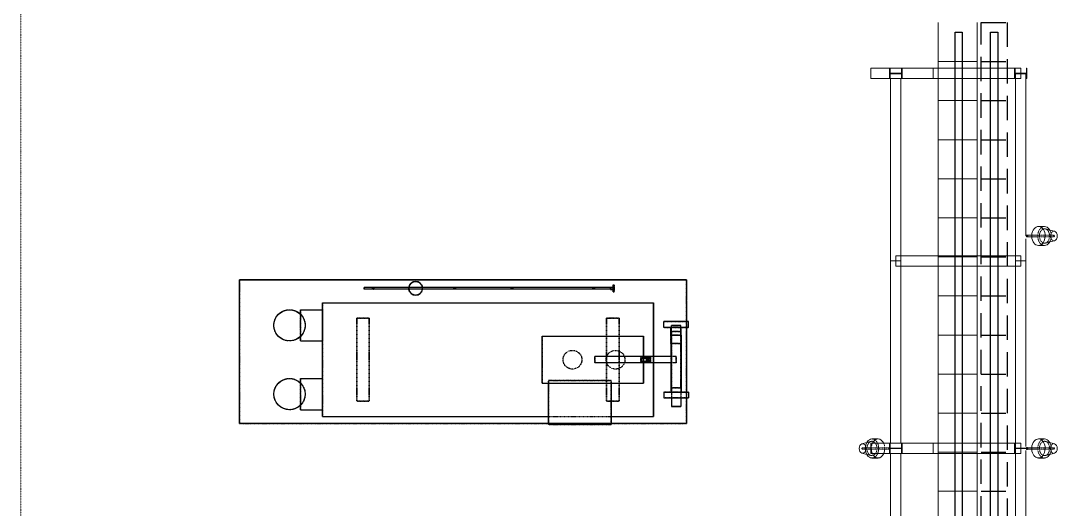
# Model space of a CAD drawing. Header units: inches. Extents: x 19 to 1016051, y 34 to 210034.
# Drawn here: x 131674 to 147594, y 157166 to 164669 of the extents above; entities that cross this region are included whole.
import ezdxf

# ---------------------------------------------------------------- set-up
doc = ezdxf.new("R2010")
doc.units = ezdxf.units.IN
doc.header["$MEASUREMENT"] = 0
for name, pattern in [('CABLEROUTEALL-EMBED 1_DWG$0$HIDDEN2', [0.1875, 0.125, -0.0625]), ('DIVIDE2', [0.625, 0.25, -0.125, 0, -0.125, 0, -0.125]), ('LIGHTINGLAYOUTPROGRESSUNIT-EMBED 1_DWG$0$HIDDEN2', [0.1875, 0.125, -0.0625])]:
    doc.linetypes.add(name, pattern=pattern)
for name, color, linetype in [('CABLE TRAY INSTRUMENTATION', 7, 'Continuous'), ('CABLEROUTEALL-EMBED 1_DWG$0$DwgTemplate', 7, 'Continuous'), ('cables', 7, 'Continuous')]:
    doc.layers.add(name, color=color, linetype=linetype)
for name, color, linetype, lineweight in [('Layout', 6, 'Continuous', 20), ('Pipe Rack Lighting', 1, 'Continuous', 5), ('REV.C CLOUD', 2, 'Continuous', 20)]:
    doc.layers.add(name, color=color, linetype=linetype, lineweight=lineweight)

msp = doc.modelspace()

# ---------------------------------------------------------------- linework, layer by layer
at = {"layer": 'CABLE TRAY INSTRUMENTATION', "color": 6, "linetype": 'CABLEROUTEALL-EMBED 1_DWG$0$HIDDEN2', "ltscale": 3000}
for p, q in [((146427, 123242), (146427, 164642)), ((146427, 164642), (146827, 164642)), ((146827, 164642), (146827, 142666)), ((146427, 164042), (146827, 164042)), ((146427, 164042), (146827, 164042)), ((146427, 163442), (146827, 163442)), ((146427, 162842), (146827, 162842)), ((146427, 162842), (146827, 162842)), ((146427, 162242), (146827, 162242)), ((146427, 161642), (146827, 161642)), ((146427, 161042), (146827, 161042)), ((146427, 160442), (146827, 160442)), ((146427, 159842), (146827, 159842)), ((146427, 159242), (146827, 159242)), ((146427, 159242), (146827, 159242)), ((146427, 159242), (146827, 159242)), ((146427, 158642), (146827, 158642)), ((146427, 158042), (146827, 158042)), ((146427, 158042), (146827, 158042)), ((146427, 157442), (146827, 157442))]:
    msp.add_line(p, q, dxfattribs=at)
at = {"layer": 'CABLEROUTEALL-EMBED 1_DWG$0$DwgTemplate', "color": 252, "linetype": 'Continuous'}
for p, q in [((135034, 158484), (135034, 160691)), ((135034, 158484), (135034, 160691)), ((135034, 160691), (141897, 160691)), ((141897, 160691), (135034, 160691)), ((141897, 160691), (141897, 160383)), ((141897, 160691), (141897, 160383)), ((136949, 160547), (136949, 160571)), ((136949, 160571), (136949, 160547)), ((137091, 160571), (136949, 160571)), ((137091, 160547), (136949, 160547)), ((137091, 160559), (137091, 160571)), ((137091, 160571), (137091, 160559)), ((138339, 160571), (137091, 160571)), ((137091, 160547), (137091, 160559)), ((137091, 160559), (137091, 160547)), ((138339, 160547), (137091, 160547)), ((140730, 160571), (138339, 160571)), ((140730, 160547), (138339, 160547)), ((140730, 160543), (140730, 160575)), ((140730, 160575), (140775, 160575)), ((140730, 160543), (140730, 160575)), ((140730, 160575), (140775, 160575)), ((140730, 160543), (140775, 160543)), ((140730, 160543), (140775, 160543)), ((140775, 160507), (140775, 160611)), ((140775, 160611), (140787, 160611)), ((140775, 160507), (140775, 160611)), ((140775, 160611), (140787, 160611)), ((140775, 160507), (140787, 160507)), ((140775, 160507), (140787, 160507)), ((140787, 160507), (140787, 160611)), ((140787, 160507), (140787, 160611)), ((140789, 160571), (140787, 160571)), ((140789, 160547), (140787, 160547)), ((140789, 160571), (140789, 160547)), ((140789, 160571), (140789, 160547)), ((136306, 158589), (136306, 160336)), ((136306, 158589), (136306, 160336)), ((136306, 160336), (141393, 160336)), ((141393, 160336), (141393, 158589)), ((141393, 158589), (141393, 160336)), ((141897, 160351), (141897, 160048)), ((141897, 160351), (141897, 160048)), ((135970, 160162), (135970, 160231)), ((135970, 160162), (135970, 160231)), ((135970, 160231), (136306, 160231)), ((141928, 160048), (141550, 160048)), ((141550, 159960), (141550, 160048)), ((141928, 160048), (141550, 160048)), ((141550, 159960), (141550, 160048)), ((141928, 159960), (141928, 160048)), ((141928, 159960), (141928, 160048)), ((141667, 159960), (141550, 159960)), ((141667, 159960), (141550, 159960)), ((141658, 159838), (141658, 159960)), ((141658, 159838), (141658, 159960)), ((141667, 159990), (141739, 159990)), ((141739, 159990), (141667, 159990)), ((141667, 159838), (141667, 159990)), ((141739, 159990), (141811, 159990)), ((141811, 159990), (141739, 159990)), ((141811, 159838), (141811, 159990)), ((141928, 159960), (141811, 159960)), ((141928, 159960), (141811, 159960)), ((141820, 159838), (141820, 159960)), ((141820, 159838), (141820, 159960)), ((141897, 159960), (141897, 158966)), ((141897, 159960), (141897, 158966)), ((135970, 159751), (135970, 159819)), ((135970, 159751), (135970, 159819)), ((135970, 159751), (136306, 159751)), ((139685, 159103), (139685, 159823)), ((139685, 159103), (139685, 159823)), ((139685, 159823), (141240, 159823)), ((141240, 159823), (141240, 159103)), ((141240, 159103), (141240, 159823)), ((141658, 159838), (141820, 159838)), ((141658, 159838), (141658, 159511)), ((141658, 159838), (141820, 159838)), ((141658, 159838), (141658, 159511)), ((141820, 159838), (141820, 158966)), ((141820, 159838), (141820, 158966)), ((141240, 159500), (141323, 159500)), ((141240, 159500), (141323, 159500)), ((141240, 159486), (141285, 159486)), ((141240, 159486), (141285, 159486)), ((141240, 159439), (141285, 159439)), ((141240, 159439), (141285, 159439)), ((141240, 159426), (141323, 159426)), ((141240, 159426), (141323, 159426)), ((141285, 159436), (141285, 159490)), ((141285, 159490), (141304, 159490)), ((141285, 159436), (141285, 159490)), ((141285, 159490), (141304, 159490)), ((141285, 159436), (141304, 159436)), ((141285, 159436), (141304, 159436)), ((141304, 159436), (141304, 159490)), ((141304, 159436), (141304, 159490)), ((141323, 159422), (141323, 159503)), ((141323, 159503), (141344, 159503)), ((141323, 159422), (141323, 159503)), ((141323, 159503), (141344, 159503)), ((141323, 159422), (141344, 159422)), ((141323, 159422), (141344, 159422)), ((141344, 159422), (141344, 159503)), ((141344, 159422), (141344, 159503)), ((141658, 159511), (141393, 159511)), ((141658, 159415), (141393, 159415)), ((141658, 159415), (141658, 158966)), ((141658, 159415), (141658, 158966)), ((135970, 159106), (135970, 159175)), ((135970, 159106), (135970, 159175)), ((135970, 159175), (136306, 159175)), ((139685, 159103), (141240, 159103)), ((139781, 158470), (139781, 159103)), ((139781, 158470), (139781, 159103)), ((140740, 159103), (140740, 158470)), ((140740, 159103), (140740, 158470)), ((141550, 158966), (141928, 158966)), ((141550, 158966), (141550, 158878)), ((141550, 158966), (141928, 158966)), ((141550, 158966), (141550, 158878)), ((141928, 158966), (141928, 158878)), ((141928, 158966), (141928, 158878)), ((135970, 158695), (135970, 158763)), ((135970, 158695), (135970, 158763)), ((141550, 158878), (141928, 158878)), ((141550, 158878), (141928, 158878)), ((141667, 158878), (141667, 158742)), ((141811, 158742), (141667, 158742)), ((141667, 158742), (141811, 158742)), ((141811, 158878), (141811, 158742)), ((141897, 158878), (141897, 158484)), ((141897, 158878), (141897, 158484)), ((135970, 158695), (136306, 158695)), ((136306, 158589), (139781, 158589)), ((140740, 158589), (141393, 158589)), ((139781, 158484), (135034, 158484)), ((139781, 158484), (135034, 158484)), ((140740, 158470), (139781, 158470)), ((140740, 158470), (139781, 158470)), ((141897, 158484), (140740, 158484)), ((141897, 158484), (140740, 158484))]:
    msp.add_line(p, q, dxfattribs=at)
at = {"layer": 'CABLEROUTEALL-EMBED 1_DWG$0$DwgTemplate', "color": 252, "linetype": 'CABLEROUTEALL-EMBED 1_DWG$0$HIDDEN2'}
for p, q in [((135034, 160691), (135034, 158484)), ((135034, 160691), (135034, 158484)), ((141897, 160691), (135034, 160691)), ((141897, 160691), (135034, 160691)), ((141897, 158484), (141897, 160691)), ((141897, 158484), (141897, 160691)), ((136949, 160571), (136949, 160559)), ((136949, 160559), (136949, 160571)), ((136949, 160559), (136949, 160547)), ((136949, 160547), (136949, 160559)), ((137091, 160571), (137091, 160547)), ((137091, 160547), (137091, 160571)), ((138339, 160571), (137091, 160571)), ((138339, 160547), (137091, 160547)), ((138339, 160547), (138339, 160571)), ((138339, 160571), (138339, 160559)), ((138339, 160547), (138339, 160571)), ((138339, 160571), (138339, 160559)), ((138339, 160559), (138339, 160547)), ((138339, 160559), (138339, 160547)), ((139226, 160547), (139226, 160571)), ((139226, 160571), (139226, 160559)), ((139226, 160559), (139226, 160571)), ((139226, 160571), (139226, 160547)), ((140474, 160571), (139226, 160571)), ((139226, 160559), (139226, 160547)), ((139226, 160547), (139226, 160559)), ((140474, 160547), (139226, 160547)), ((140474, 160559), (140474, 160571)), ((140474, 160571), (140474, 160547)), ((140474, 160559), (140474, 160571)), ((140474, 160571), (140474, 160547)), ((140474, 160547), (140474, 160559)), ((140474, 160547), (140474, 160559)), ((140730, 160575), (140730, 160543)), ((140730, 160575), (140730, 160543)), ((140787, 160571), (140730, 160571)), ((140787, 160547), (140730, 160547)), ((140775, 160611), (140775, 160507)), ((140775, 160611), (140775, 160507)), ((140775, 160543), (140775, 160575)), ((140775, 160543), (140775, 160575)), ((140787, 160611), (140787, 160507)), ((140787, 160611), (140787, 160507)), ((140789, 160559), (140789, 160571)), ((140789, 160559), (140789, 160571)), ((140789, 160547), (140789, 160559)), ((140789, 160547), (140789, 160559)), ((136306, 160336), (136306, 158589)), ((136306, 160336), (136306, 158589)), ((141393, 158589), (141393, 160336)), ((141393, 160336), (141393, 158589)), ((141897, 160383), (141897, 160351)), ((141897, 160383), (141897, 160351)), ((135970, 160231), (135970, 159751)), ((135970, 160231), (135970, 159751)), ((135970, 159819), (135970, 160162)), ((135970, 159819), (135970, 160162)), ((136306, 160231), (136306, 159751)), ((136306, 159751), (136306, 160231)), ((136834, 160101), (136834, 158824)), ((136834, 160101), (136834, 158824)), ((137026, 160101), (136834, 160101)), ((137026, 160101), (136834, 160101)), ((136834, 160101), (137026, 160101)), ((136834, 160101), (137026, 160101)), ((136834, 158824), (136834, 160101)), ((136834, 158824), (136834, 160101)), ((137026, 160101), (137026, 158824)), ((137026, 160101), (137026, 158824)), ((137026, 158824), (137026, 160101)), ((137026, 158824), (137026, 160101)), ((140672, 160101), (140864, 160101)), ((140672, 160101), (140864, 160101)), ((140672, 158824), (140672, 160101)), ((140672, 158824), (140672, 160101)), ((140864, 160101), (140672, 160101)), ((140864, 160101), (140672, 160101)), ((140672, 160101), (140672, 158824)), ((140672, 160101), (140672, 158824)), ((140864, 158824), (140864, 160101)), ((140864, 158824), (140864, 160101)), ((140864, 160101), (140864, 158824)), ((140864, 160101), (140864, 158824)), ((141550, 160048), (141928, 160048)), ((141550, 160048), (141928, 160048)), ((141897, 160048), (141897, 159960)), ((141897, 160048), (141897, 159960)), ((141550, 159960), (141928, 159960)), ((141550, 159960), (141928, 159960)), ((141820, 159960), (141658, 159960)), ((141820, 159960), (141658, 159960)), ((141811, 159990), (141667, 159990)), ((141667, 159990), (141811, 159990)), ((141811, 159960), (141667, 159960)), ((141811, 159960), (141667, 159960)), ((141739, 159894), (141667, 159894)), ((141667, 159894), (141811, 159894)), ((141739, 159894), (141667, 159894)), ((141667, 159894), (141811, 159894)), ((141667, 159894), (141667, 159030)), ((141811, 159894), (141739, 159894)), ((141811, 159894), (141739, 159894)), ((141811, 159894), (141811, 159030)), ((139685, 159823), (139685, 159103)), ((139685, 159823), (139685, 159103)), ((141240, 159103), (141240, 159823)), ((141240, 159823), (141240, 159103)), ((141658, 159712), (141658, 159838)), ((141820, 159838), (141658, 159838)), ((141820, 159838), (141658, 159838)), ((141658, 159712), (141658, 159838)), ((141658, 159712), (141820, 159712)), ((141820, 159712), (141658, 159712)), ((141658, 159712), (141820, 159712)), ((141820, 159712), (141658, 159712)), ((141667, 159030), (141667, 159838)), ((141811, 159030), (141811, 159838)), ((141820, 159712), (141820, 159838)), ((141820, 159712), (141820, 159838)), ((140491, 159415), (140491, 159511)), ((140491, 159415), (140491, 159511)), ((140491, 159415), (140491, 159511)), ((140491, 159511), (140491, 159463)), ((140491, 159463), (140491, 159511)), ((140491, 159511), (140491, 159415)), ((141393, 159511), (140491, 159511)), ((141739, 159511), (140491, 159511)), ((140491, 159463), (140491, 159415)), ((140491, 159415), (140491, 159463)), ((141393, 159415), (140491, 159415)), ((141739, 159415), (140491, 159415)), ((141200, 159426), (141200, 159500)), ((141200, 159500), (141200, 159463)), ((141200, 159500), (141240, 159500)), ((141200, 159426), (141200, 159500)), ((141200, 159500), (141200, 159463)), ((141200, 159500), (141240, 159500)), ((141200, 159463), (141200, 159426)), ((141200, 159463), (141200, 159426)), ((141200, 159426), (141240, 159426)), ((141200, 159426), (141240, 159426)), ((141208, 159439), (141208, 159486)), ((141208, 159486), (141208, 159463)), ((141208, 159486), (141240, 159486)), ((141208, 159439), (141208, 159486)), ((141208, 159486), (141208, 159463)), ((141208, 159486), (141240, 159486)), ((141208, 159463), (141208, 159439)), ((141208, 159463), (141208, 159439)), ((141208, 159439), (141240, 159439)), ((141208, 159439), (141240, 159439)), ((141285, 159490), (141285, 159463)), ((141285, 159490), (141285, 159463)), ((141285, 159439), (141285, 159486)), ((141285, 159439), (141285, 159486)), ((141285, 159463), (141285, 159436)), ((141285, 159463), (141285, 159436)), ((141304, 159490), (141304, 159463)), ((141304, 159490), (141304, 159463)), ((141304, 159463), (141304, 159436)), ((141304, 159463), (141304, 159436)), ((141323, 159503), (141323, 159463)), ((141323, 159503), (141323, 159463)), ((141323, 159426), (141323, 159500)), ((141323, 159426), (141323, 159500)), ((141323, 159463), (141323, 159422)), ((141323, 159463), (141323, 159422)), ((141344, 159503), (141344, 159463)), ((141344, 159503), (141344, 159463)), ((141344, 159463), (141344, 159422)), ((141344, 159463), (141344, 159422)), ((141658, 159511), (141658, 159415)), ((141658, 159511), (141658, 159415)), ((141739, 159511), (141658, 159511)), ((141739, 159415), (141658, 159415)), ((141739, 159415), (141739, 159511)), ((141739, 159415), (141739, 159511)), ((141739, 159463), (141739, 159511)), ((141739, 159511), (141739, 159415)), ((141739, 159463), (141739, 159511)), ((141739, 159511), (141739, 159415)), ((141739, 159415), (141739, 159463)), ((141739, 159415), (141739, 159463)), ((135970, 159175), (135970, 158695)), ((135970, 159175), (135970, 158695)), ((135970, 158763), (135970, 159106)), ((135970, 158763), (135970, 159106)), ((136306, 159175), (136306, 158695)), ((136306, 158695), (136306, 159175)), ((139781, 159103), (139781, 159142)), ((139781, 159103), (139781, 159142)), ((139781, 159142), (139781, 158470)), ((139781, 159142), (139781, 158470)), ((139781, 159142), (140740, 159142)), ((140740, 159142), (139781, 159142)), ((140740, 159142), (139781, 159142)), ((140740, 159142), (139781, 159142)), ((140740, 159142), (140740, 159103)), ((140740, 159142), (140740, 159103)), ((140740, 158470), (140740, 159142)), ((140740, 158470), (140740, 159142)), ((141928, 158966), (141550, 158966)), ((141928, 158966), (141550, 158966)), ((141658, 158966), (141820, 158966)), ((141658, 158966), (141820, 158966)), ((141739, 159030), (141667, 159030)), ((141667, 159030), (141811, 159030)), ((141739, 159030), (141667, 159030)), ((141667, 159030), (141811, 159030)), ((141667, 159030), (141667, 158878)), ((141811, 159030), (141739, 159030)), ((141811, 159030), (141739, 159030)), ((141811, 159030), (141811, 158878)), ((141897, 158966), (141897, 158878)), ((141897, 158966), (141897, 158878)), ((136834, 158824), (137026, 158824)), ((136834, 158824), (137026, 158824)), ((137026, 158824), (136834, 158824)), ((137026, 158824), (136834, 158824)), ((140672, 158824), (140864, 158824)), ((140672, 158824), (140864, 158824)), ((140864, 158824), (140672, 158824)), ((140864, 158824), (140672, 158824)), ((141928, 158878), (141550, 158878)), ((141928, 158878), (141550, 158878)), ((141667, 158742), (141739, 158742)), ((141739, 158742), (141667, 158742)), ((141739, 158742), (141811, 158742)), ((141811, 158742), (141739, 158742)), ((139781, 158589), (140740, 158589)), ((135034, 158484), (141897, 158484)), ((141897, 158484), (135034, 158484)), ((140740, 158484), (139781, 158484)), ((140740, 158484), (139781, 158484)), ((139781, 158470), (140740, 158470)), ((140740, 158470), (139781, 158470))]:
    msp.add_line(p, q, dxfattribs=at)
for centre, radius in [((137739, 160559), 105), ((137739, 160559), 105), ((137086, 160559), 12), ((137086, 160559), 12), ((138339, 160559), 12), ((138339, 160559), 12), ((139220, 160559), 12), ((139220, 160559), 12), ((140474, 160559), 12), ((140474, 160559), 12), ((135802, 159991), 240), ((135802, 159991), 240), ((140148, 159463), 144), ((140148, 159463), 144), ((140148, 159463), 144), ((140148, 159463), 144), ((140809, 159463), 144), ((140809, 159463), 144), ((140809, 159463), 144), ((140809, 159463), 144), ((135802, 158935), 240), ((135802, 158935), 240)]:
    msp.add_circle(centre, radius, dxfattribs=at)
at = {"layer": 'CABLEROUTEALL-EMBED 1_DWG$0$DwgTemplate', "color": 252, "linetype": 'Continuous'}
for centre, radius in [((138339, 160559), 12), ((138339, 160559), 12), ((139220, 160559), 12), ((139220, 160559), 12), ((140474, 160559), 12), ((140474, 160559), 12), ((135802, 159991), 240), ((135802, 159991), 240), ((135802, 158935), 240), ((135802, 158935), 240)]:
    msp.add_circle(centre, radius, dxfattribs=at)
for centre, radius, start, end in [((137739, 160559), 105, 6.5549, 173.4451), ((137739, 160559), 105, 6.5549, 173.4451), ((137086, 160559), 12, 90, 298.9356), ((137086, 160559), 12, 90, 298.9356), ((137086, 160559), 12, 61.0644, 90), ((137086, 160559), 12, 61.0644, 90), ((137739, 160559), 105, 186.5549, 270), ((137739, 160559), 105, 186.5549, 270), ((137739, 160559), 105, 270, 353.4451), ((137739, 160559), 105, 270, 353.4451)]:
    msp.add_arc(centre, radius, start, end, dxfattribs=at)
at = {"layer": 'CABLEROUTEALL-EMBED 1_DWG$0$DwgTemplate', "color": 252, "linetype": 'CABLEROUTEALL-EMBED 1_DWG$0$HIDDEN2'}
for centre, radius, start, end in [((137086, 160559), 12, 298.9356, 61.0644), ((137086, 160559), 12, 298.9356, 61.0644), ((137739, 160559), 105, 173.4451, 186.5549), ((137739, 160559), 105, 173.4451, 186.5549), ((137739, 160559), 105, 353.4451, 6.5549), ((137739, 160559), 105, 353.4451, 6.5549)]:
    msp.add_arc(centre, radius, start, end, dxfattribs=at)
at = {"layer": 'cables'}
for points in [[(146026, 122592), (146026, 164493), (146134, 164493), (146134, 122592)], [(146571, 123242), (146571, 164493), (146679, 164493), (146679, 123242)]]:
    msp.add_lwpolyline(points, dxfattribs=at)
at = {"layer": 'Layout', "color": 251, "linetype": 'DIVIDE2', "ltscale": 10}
msp.add_line((131674, 122592), (131674, 170592), dxfattribs=at)
at = {"layer": 'Layout', "color": 251, "linetype": 'Continuous'}
for p, q in [((144729, 163780), (144729, 163938)), ((145689, 163938), (144729, 163938)), ((144729, 163780), (144729, 163938)), ((145689, 163938), (144729, 163938)), ((145026, 163938), (145016, 163938)), ((145016, 163938), (145016, 163780)), ((145026, 163938), (145016, 163938)), ((145016, 163938), (145016, 163780)), ((145026, 163862), (145026, 163938)), ((145026, 163862), (145026, 163938)), ((145200, 163862), (145026, 163862)), ((145200, 163862), (145026, 163862)), ((145026, 163856), (145200, 163856)), ((145026, 163780), (145026, 163856)), ((145026, 163856), (145200, 163856)), ((145026, 163780), (145026, 163856)), ((145210, 163938), (145200, 163938)), ((145200, 163938), (145200, 163862)), ((145210, 163938), (145200, 163938)), ((145200, 163938), (145200, 163862)), ((145200, 163856), (145200, 163780)), ((145200, 163856), (145200, 163780)), ((145210, 163780), (145210, 163938)), ((145210, 163780), (145210, 163938)), ((145689, 163938), (145689, 163780)), ((147033, 163938), (145689, 163938)), ((145689, 163938), (145689, 163780)), ((146936, 163938), (146936, 163780)), ((146946, 163938), (146936, 163938)), ((146946, 163862), (146946, 163938)), ((147120, 163862), (146946, 163862)), ((146946, 163856), (147120, 163856)), ((146946, 163780), (146946, 163856)), ((146953, 160982), (146953, 163859)), ((146953, 163859), (147112, 163859)), ((147033, 163938), (147033, 163780)), ((147112, 161367), (147112, 163859)), ((147120, 163938), (147120, 163862)), ((147129, 163938), (147120, 163938)), ((147120, 163856), (147120, 163780)), ((147129, 163780), (147129, 163938)), ((145689, 163780), (144729, 163780)), ((145689, 163780), (144729, 163780)), ((145016, 163780), (145026, 163780)), ((145016, 163780), (145026, 163780)), ((145034, 160982), (145034, 163780)), ((145192, 160982), (145192, 163780)), ((145200, 163780), (145210, 163780)), ((145200, 163780), (145210, 163780)), ((147033, 163780), (145689, 163780)), ((146936, 163780), (146946, 163780)), ((147120, 163780), (147129, 163780)), ((147112, 160982), (147112, 161321)), ((145192, 160982), (145034, 160982)), ((145034, 160979), (145192, 160979)), ((147033, 161059), (145113, 161059)), ((145113, 160900), (145113, 161059)), ((147112, 160982), (146953, 160982)), ((146953, 160979), (147112, 160979)), ((147033, 161059), (147033, 160900)), ((147033, 160900), (145113, 160900))]:
    msp.add_line(p, q, dxfattribs=at)
at = {"layer": 'Layout', "color": 252, "linetype": 'Continuous'}
for p, q in [((145034, 158179), (145034, 160979)), ((145192, 158179), (145192, 160979)), ((146953, 158100), (146953, 160979)), ((147112, 158132), (147112, 160979)), ((144729, 158021), (144729, 158179)), ((145689, 158179), (144729, 158179)), ((145026, 158179), (145016, 158179)), ((145016, 158179), (145016, 158021)), ((145026, 158103), (145026, 158179)), ((145200, 158103), (145026, 158103)), ((145026, 158021), (145026, 158097)), ((145026, 158097), (145200, 158097)), ((145210, 158179), (145200, 158179)), ((145200, 158179), (145200, 158103)), ((145200, 158097), (145200, 158021)), ((145210, 158021), (145210, 158179)), ((145689, 158179), (145689, 158021)), ((147033, 158179), (145689, 158179)), ((146936, 158179), (146936, 158021)), ((146946, 158179), (146936, 158179)), ((146946, 158103), (146946, 158179)), ((147112, 158103), (146946, 158103)), ((146946, 158097), (147112, 158097)), ((146946, 158021), (146946, 158097)), ((147112, 158100), (146953, 158100)), ((146953, 155223), (146953, 158100)), ((146953, 158100), (147112, 158100)), ((147033, 158179), (147033, 158021)), ((145689, 158021), (144729, 158021)), ((145016, 158021), (145026, 158021)), ((145034, 155223), (145034, 158021)), ((145192, 155223), (145192, 158021)), ((145200, 158021), (145210, 158021)), ((147033, 158021), (145689, 158021)), ((146936, 158021), (146946, 158021)), ((147112, 155223), (147112, 158068))]:
    msp.add_line(p, q, dxfattribs=at)
at = {"layer": 'Pipe Rack Lighting', "color": 252, "linetype": 'Continuous'}
for p, q in [((147398, 161510), (147305, 161510)), ((147552, 161435), (147479, 161454)), ((147305, 161376), (147129, 161376)), ((147305, 161351), (147129, 161351)), ((147552, 161291), (147479, 161273)), ((147398, 161217), (147305, 161217)), ((144594, 158172), (144667, 158190)), ((144748, 158246), (144841, 158246)), ((147305, 158112), (147129, 158112)), ((147398, 158246), (147305, 158246)), ((147552, 158172), (147479, 158190)), ((144594, 158028), (144667, 158009)), ((144748, 157953), (144841, 157953)), ((147305, 158088), (147129, 158088)), ((147398, 157953), (147305, 157953)), ((147552, 158028), (147479, 158009))]:
    msp.add_line(p, q, dxfattribs=at)
at = {"layer": 'Pipe Rack Lighting', "color": 252, "linetype": 'LIGHTINGLAYOUTPROGRESSUNIT-EMBED 1_DWG$0$HIDDEN2'}
for p, q in [((147479, 161454), (147411, 161471)), ((147542, 161376), (147305, 161376)), ((147542, 161351), (147305, 161351)), ((147479, 161273), (147411, 161255)), ((144603, 158112), (144841, 158112)), ((144667, 158190), (144734, 158208)), ((144841, 158112), (145017, 158112)), ((147129, 158112), (147129, 158112)), ((147542, 158112), (147305, 158112)), ((147479, 158190), (147411, 158208)), ((144603, 158088), (144841, 158088)), ((144667, 158009), (144734, 157992)), ((144841, 158088), (145017, 158088)), ((147129, 158088), (147129, 158088)), ((147542, 158088), (147305, 158088)), ((147479, 158009), (147411, 157992))]:
    msp.add_line(p, q, dxfattribs=at)
at = {"layer": 'Pipe Rack Lighting', "color": 252, "linetype": 'Continuous'}
for centre, major_axis, start_param, end_param in [((147305, 161363), (0, 146), 3.141593, 7.770552), ((147398, 161363), (0, 146), 3.141593, 6.283185), ((147542, 161363), (0, 73.1), 3.321127, 6.103651), ((147305, 161363), (0, -146), 4.795819, 6.283185), ((144603, 158100), (0, -73.1), 3.321127, 6.103651), ((144748, 158100), (0, -146), 3.141593, 6.283185), ((144841, 158100), (0, 146), 0, 0.998378), ((144841, 158100), (0, 146), 5.284808, 6.283185), ((147129, 158100), (0, -15.2), 4.142124, 4.515112), ((147129, 158100), (0, -15.2), 4.142124, 4.515112), ((147129, 158100), (0, -15.2), 4.909666, 5.282654), ((147129, 158100), (0, -15.2), 4.909666, 5.282654), ((147129, 158100), (0, -15.2), 0.063381, 3.078211), ((147129, 158100), (0, -15.2), 0.063381, 3.078211), ((147129, 158100), (0, 12.2), 3.220849, 6.203929), ((147305, 158100), (0, 146), 3.141593, 7.770552), ((147398, 158100), (0, 146), 3.141593, 6.283185), ((147542, 158100), (0, 73.1), 3.321127, 6.103651), ((144841, 158100), (0, -146), 5.284808, 7.281563), ((147305, 158100), (0, -146), 4.795819, 6.283185)]:
    msp.add_ellipse(centre, major_axis=major_axis, ratio=0.707107, start_param=start_param, end_param=end_param, dxfattribs=at)
at = {"layer": 'Pipe Rack Lighting', "color": 252, "linetype": 'LIGHTINGLAYOUTPROGRESSUNIT-EMBED 1_DWG$0$HIDDEN2'}
for centre, major_axis, start_param, end_param in [((147398, 161363), (0, -146), 3.141593, 6.283185), ((147542, 161363), (0, -73.1), 2.962058, 6.283185), ((147305, 161363), (0, 146), 1.487366, 1.654226), ((147542, 161363), (0, -73.1), 0, 0.179534), ((144603, 158100), (0, 73.1), 2.962058, 6.283185), ((144603, 158100), (0, 73.1), 0, 0.179534), ((144841, 158100), (0, 146), 0.998378, 2.143215), ((144748, 158100), (0, 146), 3.141593, 6.283185), ((144841, 158100), (0, -146), 1.654226, 2.143215), ((144841, 158100), (0, -146), 1.487366, 1.654226), ((147129, 158100), (0, -15.2), 4.515112, 4.909666), ((147129, 158100), (0, -15.2), 4.515112, 4.909666), ((147129, 158100), (0, 15.2), 6.219804, 7.283716), ((147129, 158100), (0, 15.2), 6.219804, 7.283716), ((147129, 158100), (0, -12.2), 3.062336, 6.283185), ((147129, 158100), (0, -15.2), 5.282654, 6.283185), ((147129, 158100), (0, -15.2), 5.282654, 6.283185), ((147305, 158100), (0, 146), 1.487366, 1.654226), ((147398, 158100), (0, -146), 3.141593, 6.283185), ((147542, 158100), (0, -73.1), 2.962058, 6.283185), ((144841, 158100), (0, -146), 0.998378, 1.487366), ((147129, 158100), (0, -12.2), 0, 0.079257), ((147129, 158100), (0, -15.2), 0, 0.063381), ((147129, 158100), (0, -15.2), 0, 0.063381), ((147542, 158100), (0, -73.1), 0, 0.179534)]:
    msp.add_ellipse(centre, major_axis=major_axis, ratio=0.707107, start_param=start_param, end_param=end_param, dxfattribs=at)
for centre, major_axis in [((147398, 161363), (0, -110)), ((147542, 161363), (0, -12.2)), ((144603, 158100), (0, 12.2)), ((144748, 158100), (0, 110)), ((145017, 158100), (0, -15.2)), ((145017, 158100), (0, -15.2)), ((145017, 158100), (0, 12.2)), ((147398, 158100), (0, -110)), ((147542, 158100), (0, -12.2))]:
    msp.add_ellipse(centre, major_axis=major_axis, ratio=0.707107, dxfattribs=at)
at = {"layer": 'Pipe Rack Lighting', "color": 252, "linetype": 'Continuous'}
for major_axis in [(0, -15.2), (0, -15.2), (0, -12.2)]:
    msp.add_ellipse((147129, 161363), major_axis=major_axis, ratio=0.707107, dxfattribs=at)
at = {"layer": 'REV.C CLOUD', "color": 3}
for p, q in [((145765, 122672), (145765, 164642)), ((146365, 164642), (146365, 142666)), ((145765, 164042), (146365, 164042)), ((145765, 164042), (146365, 164042)), ((145765, 163442), (146365, 163442)), ((145765, 162842), (146365, 162842)), ((145765, 162842), (146365, 162842)), ((145765, 162242), (146365, 162242)), ((145765, 161642), (146365, 161642)), ((145765, 161042), (146365, 161042)), ((145765, 160442), (146365, 160442)), ((145765, 159842), (146365, 159842)), ((145765, 159242), (146365, 159242)), ((145765, 159242), (146365, 159242)), ((145765, 159242), (146365, 159242)), ((145765, 158642), (146365, 158642)), ((145765, 158042), (146365, 158042)), ((145765, 158042), (146365, 158042)), ((145765, 157442), (146365, 157442))]:
    msp.add_line(p, q, dxfattribs=at)

doc.saveas('drawing.dxf')
